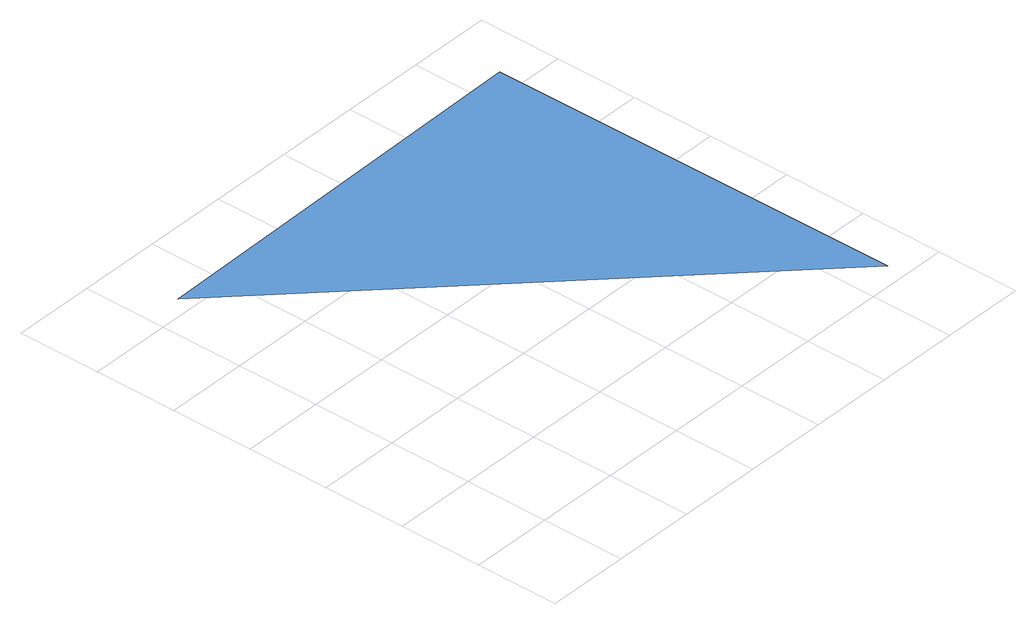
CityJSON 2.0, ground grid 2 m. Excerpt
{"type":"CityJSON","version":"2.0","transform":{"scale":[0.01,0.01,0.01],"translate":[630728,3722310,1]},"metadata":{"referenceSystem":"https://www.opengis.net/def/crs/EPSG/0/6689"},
"CityObjects":{
"waterbody1":{"type":"WaterBody","attributes":{"name":"福岡県津波浸水想定図","class":"1140","function":"2","WaterBodyTsunamiRiskAttribute.description":"1","WaterBodyTsunamiRiskAttribute.rank":"1"},"geometry":[{"type":"MultiSurface","lod":"1","boundaries":[[[0,1,2]]]}]}
},
"vertices":[
[79,1028,103],[1098,47,90],[1079,1047,103]
]}
